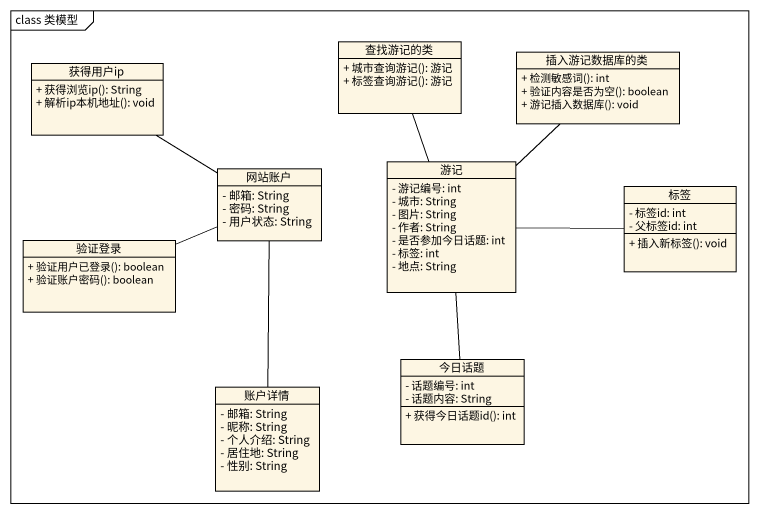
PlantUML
@startuml
mainframe class 类模型
hide circle
hide empty members
skinparam classAttributeIconSize 0
class 获得用户ip {
  + 获得浏览ip(): String
  + 解析ip本机地址(): void
}
class 查找游记的类 {
  + 城市查询游记(): 游记
  + 标签查询游记(): 游记
}
class 插入游记数据库的类 {
  + 检测敏感词(): int
  + 验证内容是否为空(): boolean
  + 游记插入数据库(): void
}
class 网站账户 {
  - 邮箱: String
  - 密码: String
  - 用户状态: String
}
class 游记 {
  - 游记编号: int
  - 城市: String
  - 图片: String
  - 作者: String
  - 是否参加今日话题: int
  - 标签: int
  - 地点: String
}
class 标签 {
  - 标签id: int
  - 父标签id: int
  + 插入新标签(): void
}
class 验证登录 {
  + 验证用户已登录(): boolean
  + 验证账户密码(): boolean
}
class 今日话题 {
  - 话题编号: int
  - 话题内容: String
  + 获得今日话题id(): int
}
class 账户详情 {
  - 邮箱: String
  - 昵称: String
  - 个人介绍: String
  - 居住地: String
  - 性别: String
}
获得用户ip -- 网站账户
查找游记的类 -- 游记
插入游记数据库的类 -- 游记
网站账户 -- 账户详情
标签 -left- 游记
验证登录 -right- 网站账户
今日话题 -up- 游记
@enduml
